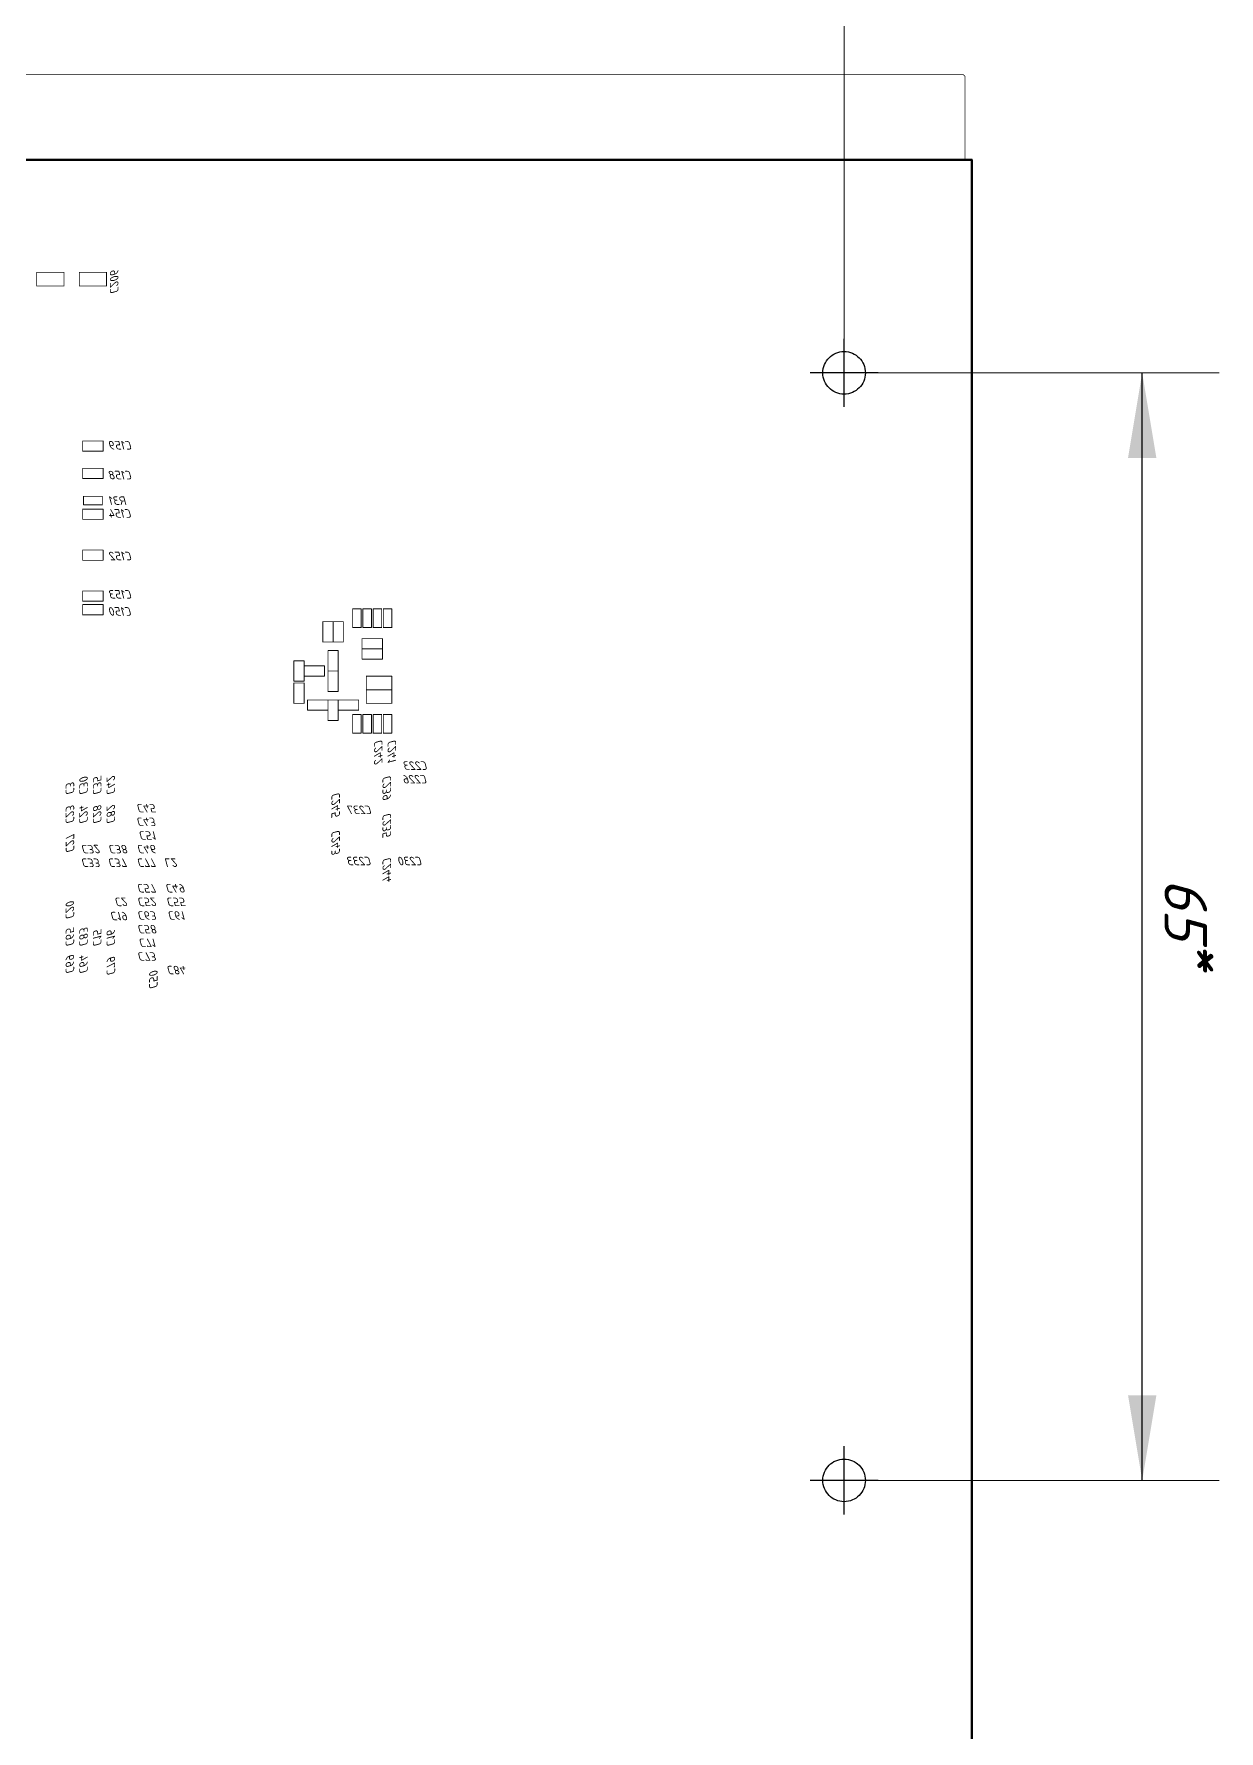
# Model space of a CAD drawing. Header units: millimetres. Extents: x 0 to 594, y 0 to 420.
# Drawn here: x 374.9 to 444.5, y 237.8 to 337.4 of the extents above; entities that cross this region are included whole.
import ezdxf

# ---------------------------------------------------------------- set-up
doc = ezdxf.new("R2010")
doc.units = ezdxf.units.MM
doc.header["$LTSCALE"] = 0.5
doc.linetypes.add('осевая', pattern=[50.8, 31.75, -6.35, 6.35, -6.35])
for name, color, linetype in [('BottomOverlay', 54, 'Continuous'), ('KeepOutLayer', 6, 'Continuous'), ('Mechanical15', 82, 'Continuous')]:
    doc.layers.add(name, color=color, linetype=linetype)
doc.styles.add('2.5', font='isocpeui.ttf', dxfattribs={"height": 2.5})
doc.styles.get("Standard").update_dxf_attribs({"font": 'isocpeui.ttf', "height": 2.5})

msp = doc.modelspace()

# ---------------------------------------------------------------- linework, layer by layer
at = {"lineweight": 13}
for p, q in [((422.5, 317.5), (422.5, 346.512)), ((422.5, 317.5), (444.512, 317.5)), ((422.499, 252.5), (444.511, 252.5))]:
    msp.add_line(p, q, dxfattribs=at)
at = {"linetype": 'осевая', "ltscale": 100}
for p, q in [((422.5, 315.5), (422.5, 319.5)), ((424.5, 317.5), (420.5, 317.5)), ((440, 252.5), (440, 317.5)), ((422.5, 250.5), (422.5, 254.5)), ((424.5, 252.5), (420.5, 252.5))]:
    msp.add_line(p, q, dxfattribs=at)
for centre in [(422.5, 317.5), (422.5, 252.5)]:
    msp.add_circle(centre, 1.25, dxfattribs=at)
at = {"lineweight": 13}
for points in [[(440.833, 312.5), (439.167, 312.5), (440, 317.5)], [(440.833, 257.5), (439.167, 257.5), (440, 252.5)]]:
    msp.add_solid(points, dxfattribs=at)
at = {"layer": 'KeepOutLayer', "linetype": 'Continuous', "lineweight": 50}
for p, q in [((430, 330), (310, 330)), ((430, 210), (430, 330))]:
    msp.add_line(p, q, dxfattribs=at)
for start, end in [(0, 180), (0, 180), (180, 0), (180, 0)]:
    msp.add_arc((430, 330), 0.0025, start, end, dxfattribs=at)
at = {"layer": 'Mechanical15', "linetype": 'Continuous', "lineweight": 25, "const_width": 0.05}
for points in [[(429.5, 335), (370.4, 335)], [(429.6, 334.9), (429.5, 335)], [(429.6, 330), (429.6, 334.9)], [(376.7, 323.4), (375.1, 323.4)], [(375.1, 322.6), (375.1, 323.4)], [(376.7, 322.6), (376.7, 323.4)], [(379.2, 323.4), (377.6, 323.4)], [(377.6, 322.6), (377.6, 323.4)], [(379.2, 322.6), (379.2, 323.4)], [(376.7, 322.6), (375.1, 322.6)], [(379.2, 322.6), (377.6, 322.6)], [(377.8, 312.9), (377.8, 313.5)], [(379, 313.5), (377.8, 313.5)], [(379, 312.9), (377.8, 312.9)], [(379, 312.9), (379, 313.5)], [(377.8, 311.3), (377.8, 311.9)], [(379, 311.9), (377.8, 311.9)], [(379, 311.3), (379, 311.9)], [(379, 311.3), (377.8, 311.3)], [(377.85, 309.75), (377.85, 310.25)], [(378.95, 310.25), (377.85, 310.25)], [(378.95, 309.75), (377.85, 309.75)], [(378.95, 309.75), (378.95, 310.25)], [(377.8, 308.9), (377.8, 309.5)], [(379, 309.5), (377.8, 309.5)], [(379, 308.9), (377.8, 308.9)], [(379, 308.9), (379, 309.5)], [(377.8, 306.5), (377.8, 307.1)], [(379, 307.1), (377.8, 307.1)], [(379, 306.5), (379, 307.1)], [(379, 306.5), (377.8, 306.5)], [(377.8, 304.1), (377.8, 304.7)], [(379, 304.7), (377.8, 304.7)], [(379, 304.1), (377.8, 304.1)], [(377.8, 303.3), (377.8, 303.9)], [(379, 303.9), (377.8, 303.9)], [(379, 304.1), (379, 304.7)], [(379, 303.3), (379, 303.9)], [(379, 303.3), (377.8, 303.3)], [(392.5, 302.9), (391.9, 302.9)], [(391.9, 301.7), (391.9, 302.9)], [(392.5, 301.7), (392.5, 302.9)], [(393.1, 302.9), (392.5, 302.9)], [(392.5, 301.7), (392.5, 302.9)], [(393.1, 301.7), (393.1, 302.9)], [(394.15, 303.65), (393.65, 303.65)], [(393.65, 302.55), (393.65, 303.65)], [(394.15, 302.55), (394.15, 303.65)], [(394.75, 303.65), (394.25, 303.65)], [(394.25, 302.55), (394.25, 303.65)], [(394.75, 302.55), (394.75, 303.65)], [(395.35, 303.65), (394.85, 303.65)], [(394.85, 302.55), (394.85, 303.65)], [(395.35, 302.55), (395.35, 303.65)], [(395.95, 303.65), (395.45, 303.65)], [(395.45, 302.55), (395.45, 303.65)], [(395.95, 302.55), (395.95, 303.65)], [(394.15, 302.55), (393.65, 302.55)], [(394.2, 301.3), (394.2, 301.9)], [(395.4, 301.9), (394.2, 301.9)], [(394.75, 302.55), (394.25, 302.55)], [(395.35, 302.55), (394.85, 302.55)], [(395.4, 301.3), (395.4, 301.9)], [(395.95, 302.55), (395.45, 302.55)], [(392.5, 301.7), (391.9, 301.7)], [(392.8, 301.2), (392.2, 301.2)], [(392.2, 300), (392.2, 301.2)], [(393.1, 301.7), (392.5, 301.7)], [(392.8, 300), (392.8, 301.2)], [(394.2, 300.7), (394.2, 301.3)], [(395.4, 301.3), (394.2, 301.3)], [(395.4, 301.3), (394.2, 301.3)], [(395.4, 300.7), (395.4, 301.3)], [(390.8, 300.6), (390.2, 300.6)], [(390.2, 299.4), (390.2, 300.6)], [(390.8, 299.4), (390.8, 300.6)], [(390.8, 299.7), (390.8, 300.3)], [(392, 300.3), (390.8, 300.3)], [(392, 299.7), (392, 300.3)], [(392.8, 300), (392.2, 300)], [(392.8, 300), (392.2, 300)], [(392.2, 298.8), (392.2, 300)], [(392.8, 298.8), (392.8, 300)], [(395.4, 300.7), (394.2, 300.7)], [(390.8, 299.4), (390.2, 299.4)], [(390.8, 299.3), (390.2, 299.3)], [(390.2, 298.1), (390.2, 299.3)], [(392, 299.7), (390.8, 299.7)], [(390.8, 298.1), (390.8, 299.3)], [(392.8, 298.8), (392.2, 298.8)], [(394.45, 298.9), (394.45, 299.7)], [(395.95, 299.7), (394.45, 299.7)], [(395.95, 298.9), (394.45, 298.9)], [(394.45, 298.1), (394.45, 298.9)], [(395.95, 298.9), (394.45, 298.9)], [(395.95, 298.9), (395.95, 299.7)], [(395.95, 298.1), (395.95, 298.9)], [(390.8, 298.1), (390.2, 298.1)], [(391, 297.7), (391, 298.3)], [(392.2, 298.3), (391, 298.3)], [(392.8, 298.3), (392.2, 298.3)], [(392.2, 297.1), (392.2, 298.3)], [(392.2, 297.7), (392.2, 298.3)], [(392.8, 297.1), (392.8, 298.3)], [(392.8, 297.7), (392.8, 298.3)], [(394, 298.3), (392.8, 298.3)], [(394, 297.7), (394, 298.3)], [(395.95, 298.1), (394.45, 298.1)], [(392.2, 297.7), (391, 297.7)], [(392.8, 297.1), (392.2, 297.1)], [(394, 297.7), (392.8, 297.7)], [(394.15, 297.45), (393.65, 297.45)], [(393.65, 296.35), (393.65, 297.45)], [(394.15, 296.35), (394.15, 297.45)], [(394.75, 297.45), (394.25, 297.45)], [(394.25, 296.35), (394.25, 297.45)], [(394.75, 296.35), (394.75, 297.45)], [(395.35, 297.45), (394.85, 297.45)], [(394.85, 296.35), (394.85, 297.45)], [(395.35, 296.35), (395.35, 297.45)], [(395.95, 297.45), (395.45, 297.45)], [(395.45, 296.35), (395.45, 297.45)], [(395.95, 296.35), (395.95, 297.45)], [(394.15, 296.35), (393.65, 296.35)], [(394.75, 296.35), (394.25, 296.35)], [(395.35, 296.35), (394.85, 296.35)], [(395.95, 296.35), (395.45, 296.35)]]:
    msp.add_lwpolyline(points, dxfattribs=at)
at = {"layer": 'Mechanical15', "linetype": 'Continuous', "lineweight": 25, "const_width": 0.025}
for points in [[(429.487, 335, -1), (429.512, 335, -1)], [(429.487, 335, -1), (429.512, 335, -1)], [(429.587, 334.9, -1), (429.612, 334.9, -1)], [(429.587, 334.9, -1), (429.612, 334.9, -1)], [(375.112, 323.4, -1), (375.087, 323.4, -1)], [(375.112, 323.4, -1), (375.087, 323.4, -1)], [(376.712, 323.4, -1), (376.687, 323.4, -1)], [(376.712, 323.4, -1), (376.687, 323.4, -1)], [(377.588, 323.4, -1), (377.612, 323.4, -1)], [(377.588, 323.4, -1), (377.612, 323.4, -1)], [(379.187, 323.4, -1), (379.212, 323.4, -1)], [(379.187, 323.4, -1), (379.212, 323.4, -1)], [(375.112, 322.6, -1), (375.087, 322.6, -1)], [(375.112, 322.6, -1), (375.087, 322.6, -1)], [(376.712, 322.6, -1), (376.687, 322.6, -1)], [(376.712, 322.6, -1), (376.687, 322.6, -1)], [(377.588, 322.6, -1), (377.612, 322.6, -1)], [(377.588, 322.6, -1), (377.612, 322.6, -1)], [(379.187, 322.6, -1), (379.212, 322.6, -1)], [(379.187, 322.6, -1), (379.212, 322.6, -1)], [(377.787, 313.5, -1), (377.812, 313.5, -1)], [(377.787, 313.5, -1), (377.812, 313.5, -1)], [(377.787, 312.9, -1), (377.812, 312.9, -1)], [(377.787, 312.9, -1), (377.812, 312.9, -1)], [(378.987, 313.5, -1), (379.012, 313.5, -1)], [(378.987, 313.5, -1), (379.012, 313.5, -1)], [(378.987, 312.9, -1), (379.012, 312.9, -1)], [(378.987, 312.9, -1), (379.012, 312.9, -1)], [(377.787, 311.9, -1), (377.812, 311.9, -1)], [(377.787, 311.9, -1), (377.812, 311.9, -1)], [(378.987, 311.9, -1), (379.012, 311.9, -1)], [(378.987, 311.9, -1), (379.012, 311.9, -1)], [(377.787, 311.3, -1), (377.812, 311.3, -1)], [(377.787, 311.3, -1), (377.812, 311.3, -1)], [(378.987, 311.3, -1), (379.012, 311.3, -1)], [(378.987, 311.3, -1), (379.012, 311.3, -1)], [(377.862, 310.25, -1), (377.837, 310.25, -1)], [(377.862, 310.25, -1), (377.837, 310.25, -1)], [(377.862, 309.75, -1), (377.837, 309.75, -1)], [(377.862, 309.75, -1), (377.837, 309.75, -1)], [(378.962, 310.25, -1), (378.937, 310.25, -1)], [(378.962, 310.25, -1), (378.937, 310.25, -1)], [(378.962, 309.75, -1), (378.937, 309.75, -1)], [(378.962, 309.75, -1), (378.937, 309.75, -1)], [(377.787, 309.5, -1), (377.812, 309.5, -1)], [(377.787, 309.5, -1), (377.812, 309.5, -1)], [(377.787, 308.9, -1), (377.812, 308.9, -1)], [(377.787, 308.9, -1), (377.812, 308.9, -1)], [(378.987, 309.5, -1), (379.012, 309.5, -1)], [(378.987, 309.5, -1), (379.012, 309.5, -1)], [(378.987, 308.9, -1), (379.012, 308.9, -1)], [(378.987, 308.9, -1), (379.012, 308.9, -1)], [(377.787, 307.1, -1), (377.812, 307.1, -1)], [(377.787, 307.1, -1), (377.812, 307.1, -1)], [(378.987, 307.1, -1), (379.012, 307.1, -1)], [(378.987, 307.1, -1), (379.012, 307.1, -1)], [(377.787, 306.5, -1), (377.812, 306.5, -1)], [(377.787, 306.5, -1), (377.812, 306.5, -1)], [(378.987, 306.5, -1), (379.012, 306.5, -1)], [(378.987, 306.5, -1), (379.012, 306.5, -1)], [(377.787, 304.7, -1), (377.812, 304.7, -1)], [(377.787, 304.7, -1), (377.812, 304.7, -1)], [(377.787, 304.1, -1), (377.812, 304.1, -1)], [(377.787, 304.1, -1), (377.812, 304.1, -1)], [(377.787, 303.9, -1), (377.812, 303.9, -1)], [(377.787, 303.9, -1), (377.812, 303.9, -1)], [(378.987, 304.7, -1), (379.012, 304.7, -1)], [(378.987, 304.7, -1), (379.012, 304.7, -1)], [(378.987, 304.1, -1), (379.012, 304.1, -1)], [(378.987, 304.1, -1), (379.012, 304.1, -1)], [(378.987, 303.9, -1), (379.012, 303.9, -1)], [(378.987, 303.9, -1), (379.012, 303.9, -1)], [(377.787, 303.3, -1), (377.812, 303.3, -1)], [(377.787, 303.3, -1), (377.812, 303.3, -1)], [(378.987, 303.3, -1), (379.012, 303.3, -1)], [(378.987, 303.3, -1), (379.012, 303.3, -1)], [(391.9, 302.888, -1), (391.9, 302.913, -1)], [(391.9, 302.888, -1), (391.9, 302.913, -1)], [(392.5, 302.888, -1), (392.5, 302.913, -1)], [(392.5, 302.888, -1), (392.5, 302.913, -1)], [(392.5, 302.888, -1), (392.5, 302.913, -1)], [(392.5, 302.888, -1), (392.5, 302.913, -1)], [(393.1, 302.888, -1), (393.1, 302.913, -1)], [(393.1, 302.888, -1), (393.1, 302.913, -1)], [(393.65, 303.663, -1), (393.65, 303.638, -1)], [(393.65, 303.663, -1), (393.65, 303.638, -1)], [(394.15, 303.663, -1), (394.15, 303.638, -1)], [(394.15, 303.663, -1), (394.15, 303.638, -1)], [(394.25, 303.663, -1), (394.25, 303.638, -1)], [(394.25, 303.663, -1), (394.25, 303.638, -1)], [(394.75, 303.663, -1), (394.75, 303.638, -1)], [(394.75, 303.663, -1), (394.75, 303.638, -1)], [(394.85, 303.663, -1), (394.85, 303.638, -1)], [(394.85, 303.663, -1), (394.85, 303.638, -1)], [(395.35, 303.663, -1), (395.35, 303.638, -1)], [(395.35, 303.663, -1), (395.35, 303.638, -1)], [(395.45, 303.663, -1), (395.45, 303.638, -1)], [(395.45, 303.663, -1), (395.45, 303.638, -1)], [(395.95, 303.663, -1), (395.95, 303.638, -1)], [(395.95, 303.663, -1), (395.95, 303.638, -1)], [(393.65, 302.563, -1), (393.65, 302.538, -1)], [(393.65, 302.563, -1), (393.65, 302.538, -1)], [(394.15, 302.563, -1), (394.15, 302.538, -1)], [(394.15, 302.563, -1), (394.15, 302.538, -1)], [(394.187, 301.9, -1), (394.212, 301.9, -1)], [(394.187, 301.9, -1), (394.212, 301.9, -1)], [(394.25, 302.563, -1), (394.25, 302.538, -1)], [(394.25, 302.563, -1), (394.25, 302.538, -1)], [(394.75, 302.563, -1), (394.75, 302.538, -1)], [(394.75, 302.563, -1), (394.75, 302.538, -1)], [(394.85, 302.563, -1), (394.85, 302.538, -1)], [(394.85, 302.563, -1), (394.85, 302.538, -1)], [(395.35, 302.563, -1), (395.35, 302.538, -1)], [(395.35, 302.563, -1), (395.35, 302.538, -1)], [(395.388, 301.9, -1), (395.412, 301.9, -1)], [(395.388, 301.9, -1), (395.412, 301.9, -1)], [(395.45, 302.563, -1), (395.45, 302.538, -1)], [(395.45, 302.563, -1), (395.45, 302.538, -1)], [(395.95, 302.563, -1), (395.95, 302.538, -1)], [(395.95, 302.563, -1), (395.95, 302.538, -1)], [(391.9, 301.688, -1), (391.9, 301.713, -1)], [(391.9, 301.688, -1), (391.9, 301.713, -1)], [(392.2, 301.212, -1), (392.2, 301.188, -1)], [(392.2, 301.212, -1), (392.2, 301.188, -1)], [(392.5, 301.688, -1), (392.5, 301.713, -1)], [(392.5, 301.688, -1), (392.5, 301.713, -1)], [(392.5, 301.688, -1), (392.5, 301.713, -1)], [(392.5, 301.688, -1), (392.5, 301.713, -1)], [(392.8, 301.212, -1), (392.8, 301.188, -1)], [(392.8, 301.212, -1), (392.8, 301.188, -1)], [(393.1, 301.688, -1), (393.1, 301.713, -1)], [(393.1, 301.688, -1), (393.1, 301.713, -1)], [(394.187, 301.3, -1), (394.212, 301.3, -1)], [(394.187, 301.3, -1), (394.212, 301.3, -1)], [(394.187, 301.3, -1), (394.212, 301.3, -1)], [(394.187, 301.3, -1), (394.212, 301.3, -1)], [(395.388, 301.3, -1), (395.412, 301.3, -1)], [(395.388, 301.3, -1), (395.412, 301.3, -1)], [(395.388, 301.3, -1), (395.412, 301.3, -1)], [(395.388, 301.3, -1), (395.412, 301.3, -1)], [(390.2, 300.588, -1), (390.2, 300.613, -1)], [(390.2, 300.588, -1), (390.2, 300.613, -1)], [(390.8, 300.588, -1), (390.8, 300.613, -1)], [(390.8, 300.588, -1), (390.8, 300.613, -1)], [(390.812, 300.3, -1), (390.787, 300.3, -1)], [(390.812, 300.3, -1), (390.787, 300.3, -1)], [(392.012, 300.3, -1), (391.987, 300.3, -1)], [(392.012, 300.3, -1), (391.987, 300.3, -1)], [(392.2, 300.012, -1), (392.2, 299.988, -1)], [(392.2, 300.012, -1), (392.2, 299.988, -1)], [(392.2, 299.988, -1), (392.2, 300.012, -1)], [(392.2, 299.988, -1), (392.2, 300.012, -1)], [(392.8, 300.012, -1), (392.8, 299.988, -1)], [(392.8, 300.012, -1), (392.8, 299.988, -1)], [(392.8, 299.988, -1), (392.8, 300.012, -1)], [(392.8, 299.988, -1), (392.8, 300.012, -1)], [(394.187, 300.7, -1), (394.212, 300.7, -1)], [(394.187, 300.7, -1), (394.212, 300.7, -1)], [(395.388, 300.7, -1), (395.412, 300.7, -1)], [(395.388, 300.7, -1), (395.412, 300.7, -1)], [(390.2, 299.388, -1), (390.2, 299.413, -1)], [(390.2, 299.388, -1), (390.2, 299.413, -1)], [(390.2, 299.313, -1), (390.2, 299.288, -1)], [(390.2, 299.313, -1), (390.2, 299.288, -1)], [(390.812, 299.7, -1), (390.787, 299.7, -1)], [(390.812, 299.7, -1), (390.787, 299.7, -1)], [(390.8, 299.388, -1), (390.8, 299.413, -1)], [(390.8, 299.388, -1), (390.8, 299.413, -1)], [(390.8, 299.313, -1), (390.8, 299.288, -1)], [(390.8, 299.313, -1), (390.8, 299.288, -1)], [(392.012, 299.7, -1), (391.987, 299.7, -1)], [(392.012, 299.7, -1), (391.987, 299.7, -1)], [(392.2, 298.788, -1), (392.2, 298.813, -1)], [(392.2, 298.788, -1), (392.2, 298.813, -1)], [(392.8, 298.788, -1), (392.8, 298.813, -1)], [(392.8, 298.788, -1), (392.8, 298.813, -1)], [(394.437, 299.7, -1), (394.462, 299.7, -1)], [(394.437, 299.7, -1), (394.462, 299.7, -1)], [(394.437, 298.9, -1), (394.462, 298.9, -1)], [(394.437, 298.9, -1), (394.462, 298.9, -1)], [(394.437, 298.9, -1), (394.462, 298.9, -1)], [(394.437, 298.9, -1), (394.462, 298.9, -1)], [(395.937, 299.7, -1), (395.962, 299.7, -1)], [(395.937, 299.7, -1), (395.962, 299.7, -1)], [(395.937, 298.9, -1), (395.962, 298.9, -1)], [(395.937, 298.9, -1), (395.962, 298.9, -1)], [(395.937, 298.9, -1), (395.962, 298.9, -1)], [(395.937, 298.9, -1), (395.962, 298.9, -1)], [(390.2, 298.113, -1), (390.2, 298.088, -1)], [(390.2, 298.113, -1), (390.2, 298.088, -1)], [(390.8, 298.113, -1), (390.8, 298.088, -1)], [(390.8, 298.113, -1), (390.8, 298.088, -1)], [(390.987, 298.3, -1), (391.012, 298.3, -1)], [(390.987, 298.3, -1), (391.012, 298.3, -1)], [(392.2, 298.313, -1), (392.2, 298.288, -1)], [(392.2, 298.313, -1), (392.2, 298.288, -1)], [(392.187, 298.3, -1), (392.212, 298.3, -1)], [(392.187, 298.3, -1), (392.212, 298.3, -1)], [(392.8, 298.313, -1), (392.8, 298.288, -1)], [(392.8, 298.313, -1), (392.8, 298.288, -1)], [(392.812, 298.3, -1), (392.787, 298.3, -1)], [(392.812, 298.3, -1), (392.787, 298.3, -1)], [(394.012, 298.3, -1), (393.987, 298.3, -1)], [(394.012, 298.3, -1), (393.987, 298.3, -1)], [(394.437, 298.1, -1), (394.462, 298.1, -1)], [(394.437, 298.1, -1), (394.462, 298.1, -1)], [(395.937, 298.1, -1), (395.962, 298.1, -1)], [(395.937, 298.1, -1), (395.962, 298.1, -1)], [(390.987, 297.7, -1), (391.012, 297.7, -1)], [(390.987, 297.7, -1), (391.012, 297.7, -1)], [(392.187, 297.7, -1), (392.212, 297.7, -1)], [(392.187, 297.7, -1), (392.212, 297.7, -1)], [(392.2, 297.113, -1), (392.2, 297.088, -1)], [(392.2, 297.113, -1), (392.2, 297.088, -1)], [(392.812, 297.7, -1), (392.787, 297.7, -1)], [(392.812, 297.7, -1), (392.787, 297.7, -1)], [(392.8, 297.113, -1), (392.8, 297.088, -1)], [(392.8, 297.113, -1), (392.8, 297.088, -1)], [(393.65, 297.438, -1), (393.65, 297.462, -1)], [(393.65, 297.438, -1), (393.65, 297.462, -1)], [(394.012, 297.7, -1), (393.987, 297.7, -1)], [(394.012, 297.7, -1), (393.987, 297.7, -1)], [(394.15, 297.438, -1), (394.15, 297.462, -1)], [(394.15, 297.438, -1), (394.15, 297.462, -1)], [(394.25, 297.438, -1), (394.25, 297.462, -1)], [(394.25, 297.438, -1), (394.25, 297.462, -1)], [(394.75, 297.438, -1), (394.75, 297.462, -1)], [(394.75, 297.438, -1), (394.75, 297.462, -1)], [(394.85, 297.438, -1), (394.85, 297.462, -1)], [(394.85, 297.438, -1), (394.85, 297.462, -1)], [(395.35, 297.438, -1), (395.35, 297.462, -1)], [(395.35, 297.438, -1), (395.35, 297.462, -1)], [(395.45, 297.438, -1), (395.45, 297.462, -1)], [(395.45, 297.438, -1), (395.45, 297.462, -1)], [(395.95, 297.438, -1), (395.95, 297.462, -1)], [(395.95, 297.438, -1), (395.95, 297.462, -1)], [(393.65, 296.338, -1), (393.65, 296.362, -1)], [(393.65, 296.338, -1), (393.65, 296.362, -1)], [(394.15, 296.338, -1), (394.15, 296.362, -1)], [(394.15, 296.338, -1), (394.15, 296.362, -1)], [(394.25, 296.338, -1), (394.25, 296.362, -1)], [(394.25, 296.338, -1), (394.25, 296.362, -1)], [(394.75, 296.338, -1), (394.75, 296.362, -1)], [(394.75, 296.338, -1), (394.75, 296.362, -1)], [(394.85, 296.338, -1), (394.85, 296.362, -1)], [(394.85, 296.338, -1), (394.85, 296.362, -1)], [(395.35, 296.338, -1), (395.35, 296.362, -1)], [(395.35, 296.338, -1), (395.35, 296.362, -1)], [(395.45, 296.338, -1), (395.45, 296.362, -1)], [(395.45, 296.338, -1), (395.45, 296.362, -1)], [(395.95, 296.338, -1), (395.95, 296.362, -1)], [(395.95, 296.338, -1), (395.95, 296.362, -1)]]:
    msp.add_lwpolyline(points, format="xyb", close=True, dxfattribs=at)

# ---------------------------------------------------------------- texts
at = {"linetype": 'осевая', "ltscale": 100, "style": '2.5'}
for s, p in [('65', (441.31, 287.837)), ('*', (442.709, 284.094))]:
    msp.add_text(s, height=2.5, rotation=270, dxfattribs=at).set_placement(p)
at = {"layer": 'BottomOverlay', "text_generation_flag": 2}
for s, rotation, p in [('C206', 270, (379.4, 322.1)), ('C242', 90, (395.4, 296)), ('C241', 90, (396.2, 296)), ('C35', 270, (378.4, 292.7)), ('C42', 270, (379.2, 292.7)), ('C3', 270, (376.8, 292.7)), ('C30', 270, (377.6, 292.7)), ('C239', 90, (395.9, 293.9)), ('C23', 270, (376.8, 291)), ('C24', 270, (377.6, 291)), ('C28', 270, (378.4, 291)), ('C82', 270, (379.2, 291)), ('C45', 180, (380.93, 292.2)), ('C245', 90, (392.9, 292.9)), ('C43', 180, (380.927, 291.4)), ('C235', 90, (395.9, 291.7)), ('C27', 270, (376.806, 289.3)), ('C51', 180, (381.059, 290.6)), ('C243', 90, (392.9, 290.7)), ('C32', 180, (377.678, 289.8)), ('C33', 180, (377.678, 289)), ('C37', 180, (379.255, 289)), ('C38', 180, (379.278, 289.8)), ('C46', 180, (380.956, 289.8)), ('C77', 180, (380.955, 289)), ('L2', 180, (382.568, 289)), ('C244', 90, (395.9, 289.1)), ('C57', 180, (380.955, 287.5)), ('C49', 180, (382.627, 287.5)), ('C20', 270, (376.8, 285.4)), ('C19', 180, (379.382, 285.87)), ('C2', 180, (379.64, 286.7)), ('C52', 180, (380.978, 286.7)), ('C63', 180, (380.978, 285.9)), ('C55', 180, (382.681, 286.7)), ('C61', 180, (382.759, 285.9)), ('C65', 270, (376.8, 283.8)), ('C83', 270, (377.6, 283.8)), ('C58', 180, (380.978, 285.1)), ('C15', 270, (378.4, 283.8)), ('C16', 270, (379.2, 283.8)), ('C71', 180, (381.059, 284.3)), ('C69', 270, (376.8, 282.2)), ('C64', 270, (377.6, 282.2)), ('C79', 270, (379.206, 282.1)), ('C73', 180, (380.978, 283.5)), ('C50', 270, (381.7, 281.3)), ('C84', 180, (382.697, 282.7))]:
    msp.add_text(s, height=0.5, rotation=rotation, dxfattribs=at).set_placement(p)
for s, p in [('C159', (380.73, 313)), ('C158', (380.731, 311.25)), ('R31', (380.419, 309.75)), ('C154', (380.712, 309)), ('C152', (380.731, 306.5)), ('C153', (380.731, 304.25)), ('C150', (380.713, 303.25)), ('C226', (398.055, 293.4)), ('C223', (398.084, 294.2)), ('C237', (394.807, 291.6)), ('C233', (394.784, 288.6)), ('C230', (397.767, 288.6))]:
    msp.add_text(s, height=0.5, dxfattribs=at).set_placement(p)

doc.saveas('drawing.dxf')
